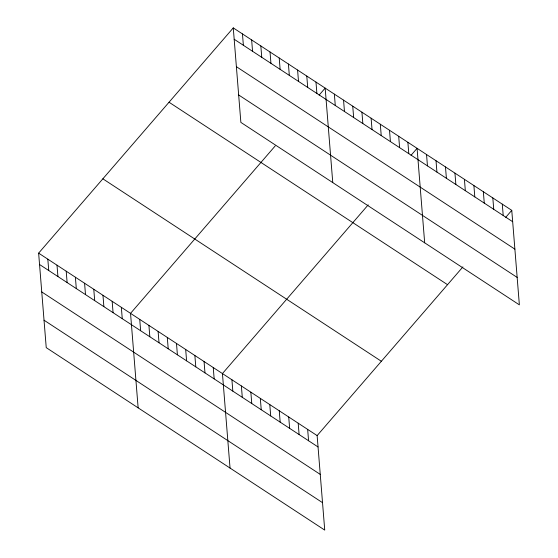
<?xml version="1.0" encoding="UTF-8"?>
<svg xmlns="http://www.w3.org/2000/svg" width="558" height="558" viewBox="0 0 558 558"><rect width="100%" height="100%" fill="white"/><g stroke="black" fill="none" stroke-linecap="round" stroke-linejoin="round"><path stroke-width="0.84" d="M462.903 266.898L317.132 435.603L324.735 530.1L46.237 347.648L38.635 253.144L233.265 27.9L511.763 210.352L519.365 304.856L240.868 122.397L233.265 27.9M275.213 145.924L130.537 313.359L138.14 407.856M319.134 95.097L325.168 88.108L332.77 182.612M368.217 204.863L222.44 373.567L230.042 468.064M411.037 155.305L417.077 148.316L424.68 242.821M505.722 217.341L511.763 210.352M234.179 39.255L512.676 221.714M236.39 66.695L514.888 249.147M238.664 94.965L517.161 277.417M169.039 102.233L447.537 284.685M102.86 178.818L381.358 361.27M38.635 253.144L317.132 435.603M39.548 264.506L318.046 446.958M41.752 291.939L320.25 474.398M44.026 320.208L322.524 502.66M502.291 204.151L503.211 215.507M492.826 197.944L493.739 209.306M483.354 191.743L484.267 203.105M473.888 185.542L474.802 196.897M464.416 179.334L465.33 190.696M454.951 173.133L455.865 184.489M445.479 166.933L446.393 178.288M436.014 160.725L436.928 172.087M426.542 154.524L427.456 165.879M407.884 142.297L408.798 153.659M398.691 136.278L399.605 147.633M389.505 130.258L390.419 141.613M380.312 124.239L381.226 135.594M371.119 118.212L372.033 129.575M361.933 112.193L362.846 123.555M352.74 106.173L353.653 117.529M343.554 100.154L344.467 111.509M334.361 94.128L335.274 105.49M315.981 82.089L316.895 93.444M306.788 76.069L307.702 87.425M297.595 70.05L298.509 81.405M288.409 64.024L289.323 75.386M279.216 58.004L280.13 69.366M307.66 429.395L308.574 440.757M270.03 51.985L270.944 63.34M298.195 423.194L299.109 434.549M260.837 45.965L261.751 57.321M288.723 416.986L289.637 428.349M251.644 39.939L252.558 51.301M279.258 410.786L280.172 422.141M242.458 33.919L243.372 45.282M269.786 404.585L270.7 415.94M260.321 398.377L261.235 409.739M250.849 392.176L251.763 403.532M241.377 385.969L242.291 397.331M231.912 379.768L232.826 391.13M213.254 367.541L214.167 378.903M204.061 361.521L204.974 372.884M194.868 355.502L195.788 366.864M185.681 349.482L186.595 360.838M176.488 343.463L177.402 354.818M167.302 337.437L168.216 348.799M158.109 331.417L159.023 342.779M148.916 325.398L149.83 336.753M139.73 319.378L140.644 330.734M121.344 307.332L122.265 318.695M112.158 301.313L113.072 312.675M102.965 295.294L103.879 306.649M93.779 289.274L94.693 300.629M84.586 283.248L85.5 294.61M75.393 277.228L76.306 288.591M66.207 271.209L67.12 282.564M57.014 265.19L57.927 276.545M47.821 259.17L48.741 270.525"/></g></svg>
